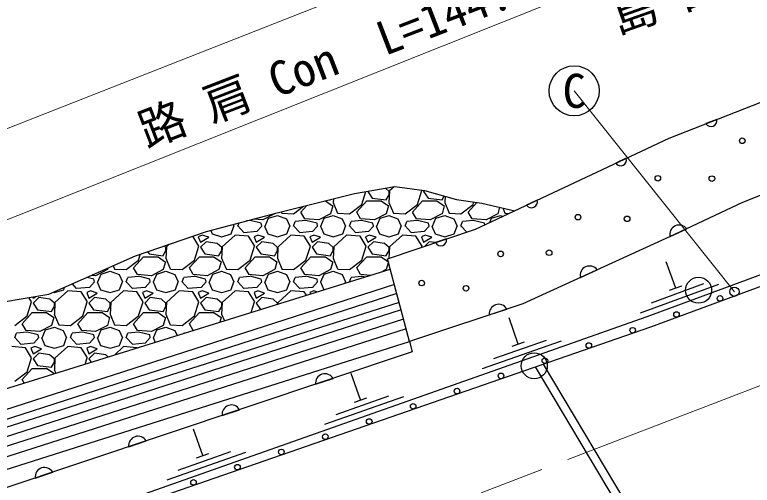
# Model space of a CAD drawing. Units: millimetres, scale not verified. Extents: x 40000 to 680000, y 20000 to 380000.
# Drawn here: x 456870 to 496538, y 289067 to 314361 of the extents above; entities that cross this region are included whole.
import ezdxf
from ezdxf.enums import TextEntityAlignment as Align

# ---------------------------------------------------------------- set-up
doc = ezdxf.new("R2010")
doc.units = ezdxf.units.MM
doc.header["$LTSCALE"] = 1000
doc.linetypes.add('CHAIN', pattern=[18.5, 12, -1.5, 3.5, -1.5])
for name, color, linetype, lineweight in [('M-BGD', 7, 'Continuous', 25), ('M-BGD-EXST', 7, 'Continuous', 25), ('M-BMK', 2, 'CHAIN', 13), ('M-STR-HTXT', 7, 'Continuous', 13)]:
    doc.layers.add(name, color=color, linetype=linetype, lineweight=lineweight)
doc.layers.add('M-BMK-HTXT', color=7, linetype='Continuous')
doc.styles.add('ＭＳ ゴシック', font='')
doc.styles.get('ＭＳ ゴシック').set_extended_font_data('MS Gothic')

msp = doc.modelspace()

# ---------------------------------------------------------------- linework, layer by layer
at = {"layer": 'M-BGD'}
for p, q in [((494630, 308735), (494048, 308506)), ((489763, 306644), (489197, 306378)), ((477272, 305111), (477030, 304890)), ((475530, 304169), (475748, 304851)), ((475859, 304861), (476099, 304501)), ((475872, 304872), (475860, 304860)), ((477005, 304855), (476804, 305031)), ((476852, 304411), (477002, 304681)), ((477029, 304891), (476999, 304261)), ((477000, 304680), (477000, 304860)), ((478530, 304169), (478770, 304919)), ((478775, 304921), (478773, 304925)), ((478859, 304861), (479099, 304501)), ((478907, 304907), (478860, 304860)), ((473543, 304350), (473580, 304350)), ((473579, 304355), (473969, 304085)), ((473803, 304415), (473851, 304409)), ((473852, 304411), (473862, 304429)), ((473996, 304266), (474236, 303696)), ((474008, 304466), (473999, 304261)), ((475259, 303751), (475799, 304351)), ((475800, 304350), (476580, 304350)), ((476101, 304499), (476851, 304409)), ((476579, 304355), (476969, 304085)), ((476996, 304266), (477236, 303696)), ((478259, 303751), (478799, 304351)), ((478800, 304350), (479580, 304350)), ((479101, 304499), (479851, 304409)), ((479579, 304355), (479969, 304085)), ((479852, 304411), (479966, 304616)), ((479996, 304266), (480236, 303696)), ((480015, 304603), (479999, 304261)), ((481259, 303751), (481729, 304272)), ((481530, 304169), (481571, 304295)), ((484968, 304387), (484402, 304120)), ((471870, 303659), (472396, 304065)), ((472259, 303751), (472585, 304112)), ((473971, 304080), (473851, 303660)), ((474870, 303659), (475530, 304169)), ((476971, 304080), (476851, 303660)), ((477870, 303659), (478530, 304169)), ((479971, 304080), (479851, 303660)), ((480870, 303659), (481530, 304169)), ((482952, 304013), (482851, 303660)), ((483118, 303975), (483236, 303696)), ((470850, 303660), (470220, 303330)), ((470520, 303420), (471000, 303570)), ((470857, 303681), (470851, 303660)), ((470999, 303570), (471479, 303390)), ((471205, 303770), (471236, 303696)), ((471239, 303689), (471869, 303659)), ((472475, 303389), (472265, 303749)), ((473850, 303660), (473220, 303330)), ((473520, 303420), (474000, 303570)), ((473999, 303570), (474479, 303390)), ((474239, 303689), (474869, 303659)), ((475475, 303389), (475265, 303749)), ((476850, 303660), (476220, 303330)), ((476520, 303420), (477000, 303570)), ((476999, 303570), (477479, 303390)), ((477239, 303689), (477869, 303659)), ((478475, 303389), (478265, 303749)), ((479850, 303660), (479220, 303330)), ((479520, 303420), (480000, 303570)), ((479999, 303570), (480479, 303390)), ((480239, 303689), (480869, 303659)), ((481475, 303389), (481265, 303749)), ((482850, 303660), (482220, 303330)), ((482520, 303420), (483000, 303570)), ((482999, 303570), (483129, 303521)), ((483239, 303689), (483463, 303678)), ((468620, 303087), (468660, 302999)), ((468869, 303001), (468933, 303170)), ((469531, 303298), (469339, 303278)), ((470129, 303151), (469529, 303301)), ((470219, 303334), (469704, 303375)), ((470160, 302998), (470130, 303148)), ((470339, 303000), (470519, 303420)), ((471480, 303389), (471660, 302999)), ((471869, 303001), (471959, 303241)), ((472531, 303298), (471961, 303238)), ((473219, 303334), (472469, 303394)), ((473129, 303151), (472529, 303301)), ((473160, 302998), (473130, 303148)), ((473339, 303000), (473519, 303420)), ((474480, 303389), (474660, 302999)), ((474869, 303001), (474959, 303241)), ((475531, 303298), (474961, 303238)), ((476219, 303334), (475469, 303394)), ((476129, 303151), (475529, 303301)), ((476160, 302998), (476130, 303148)), ((476339, 303000), (476519, 303420)), ((477480, 303389), (477660, 302999)), ((477869, 303001), (477959, 303241)), ((478531, 303298), (477961, 303238)), ((479219, 303334), (478469, 303394)), ((479129, 303151), (478529, 303301)), ((479160, 302998), (479130, 303148)), ((479339, 303000), (479519, 303420)), ((480480, 303389), (480660, 302999)), ((480869, 303001), (480959, 303241)), ((481531, 303298), (480961, 303238)), ((482219, 303334), (481469, 303394)), ((482129, 303151), (481529, 303301)), ((482148, 303059), (482130, 303148)), ((482419, 303187), (482519, 303420)), ((467409, 302765), (467488, 302581)), ((468509, 302582), (468659, 303002)), ((469199, 302647), (468869, 303007)), ((469889, 302701), (469199, 302641)), ((470159, 303001), (469889, 302701)), ((470308, 303001), (470488, 302581)), ((471509, 302582), (471659, 303002)), ((472199, 302647), (471869, 303007)), ((472889, 302701), (472199, 302641)), ((473159, 303001), (472889, 302701)), ((473308, 303001), (473488, 302581)), ((474509, 302582), (474659, 303002)), ((475199, 302647), (474869, 303007)), ((475889, 302701), (475199, 302641)), ((476159, 303001), (475889, 302701)), ((476308, 303001), (476488, 302581)), ((477509, 302582), (477659, 303002)), ((478199, 302647), (477869, 303007)), ((478889, 302701), (478199, 302641)), ((479159, 303001), (478889, 302701)), ((479308, 303001), (479488, 302581)), ((480509, 302582), (480659, 303002)), ((481180, 302668), (480869, 303007)), ((492116, 302431), (493013, 302853)), ((466775, 301921), (466449, 302456)), ((466739, 302430), (466859, 302130)), ((466950, 302520), (466740, 302430)), ((466860, 302130), (467310, 302400)), ((467311, 302400), (466951, 302520)), ((467489, 302579), (467999, 302429)), ((468001, 302429), (468511, 302579)), ((468720, 302520), (468030, 301890)), ((469440, 302458), (468720, 302518)), ((469775, 301921), (469445, 302461)), ((469739, 302430), (469859, 302130)), ((469950, 302520), (469740, 302430)), ((469860, 302130), (470310, 302400)), ((470311, 302400), (469951, 302520)), ((470489, 302579), (470999, 302429)), ((471001, 302429), (471511, 302579)), ((471720, 302520), (471030, 301890)), ((472440, 302458), (471720, 302518)), ((472775, 301921), (472445, 302461)), ((472739, 302430), (472859, 302130)), ((472950, 302520), (472740, 302430)), ((472860, 302130), (473310, 302400)), ((473311, 302400), (472951, 302520)), ((473489, 302579), (473999, 302429)), ((474001, 302429), (474511, 302579)), ((474720, 302520), (474030, 301890)), ((475440, 302458), (474720, 302518)), ((475775, 301921), (475445, 302461)), ((475739, 302430), (475859, 302130)), ((475950, 302520), (475740, 302430)), ((475860, 302130), (476310, 302400)), ((476311, 302400), (475951, 302520)), ((476489, 302579), (476999, 302429)), ((477001, 302429), (477511, 302579)), ((477720, 302520), (477030, 301890)), ((478440, 302458), (477720, 302518)), ((478775, 301921), (478445, 302461)), ((478739, 302430), (478859, 302130)), ((478950, 302520), (478740, 302430)), ((478860, 302130), (479310, 302400)), ((479311, 302400), (478951, 302520)), ((479489, 302579), (479999, 302429)), ((480101, 302307), (479508, 302109)), ((480001, 302429), (480511, 302579)), ((480720, 302520), (480710, 302511)), ((480730, 302518), (480720, 302518)), ((465005, 301855), (464915, 301934)), ((465029, 301891), (464999, 301261)), ((465175, 302022), (465030, 301890)), ((466530, 301169), (466770, 301919)), ((467160, 302160), (466860, 301860)), ((467762, 302071), (467162, 302161)), ((468005, 301855), (467765, 302065)), ((468029, 301891), (467999, 301261)), ((469530, 301169), (469770, 301919)), ((470160, 302160), (469860, 301860)), ((470762, 302071), (470162, 302161)), ((471005, 301855), (470765, 302065)), ((471029, 301891), (470999, 301261)), ((472530, 301169), (472770, 301919)), ((473160, 302160), (472860, 301860)), ((473762, 302071), (473162, 302161)), ((474005, 301855), (473765, 302065)), ((474029, 301891), (473999, 301261)), ((475530, 301169), (475770, 301919)), ((476160, 302160), (475860, 301860)), ((476762, 302071), (476162, 302161)), ((477005, 301855), (476765, 302065)), ((477029, 301891), (476999, 301269)), ((478750, 301855), (478770, 301919)), ((479160, 302160), (478908, 301908)), ((479509, 302109), (479162, 302161)), ((463530, 301169), (463636, 301499)), ((464015, 301628), (464099, 301501)), ((464100, 301499), (464851, 301409)), ((464852, 301411), (465002, 301681)), ((465000, 301680), (465000, 301860)), ((466859, 301861), (467099, 301501)), ((467100, 301499), (467851, 301409)), ((467852, 301411), (468002, 301681)), ((468000, 301680), (468000, 301860)), ((469859, 301861), (470099, 301501)), ((470101, 301499), (470851, 301409)), ((470852, 301411), (471002, 301681)), ((471000, 301680), (471000, 301860)), ((472859, 301861), (473099, 301501)), ((473101, 301499), (473851, 301409)), ((473852, 301411), (474002, 301681)), ((474000, 301680), (474000, 301860)), ((475859, 301861), (476099, 301501)), ((476101, 301499), (476851, 301409)), ((476852, 301411), (477002, 301681)), ((477000, 301680), (477000, 301860)), ((462870, 300659), (463530, 301169)), ((463260, 300751), (463800, 301351)), ((463800, 301350), (464580, 301350)), ((464579, 301355), (464969, 301085)), ((464996, 301266), (465236, 300696)), ((465870, 300659), (466530, 301169)), ((466259, 300751), (466799, 301351)), ((466800, 301350), (467580, 301350)), ((467579, 301355), (467969, 301085)), ((467996, 301266), (468236, 300696)), ((468870, 300659), (469530, 301169)), ((469259, 300751), (469799, 301351)), ((469800, 301350), (470580, 301350)), ((470579, 301355), (470969, 301085)), ((470996, 301266), (471236, 300696)), ((471870, 300659), (472530, 301169)), ((472259, 300751), (472799, 301351)), ((472800, 301350), (473580, 301350)), ((473579, 301355), (473969, 301085)), ((473996, 301266), (474236, 300696)), ((474870, 300659), (475530, 301169)), ((475259, 300751), (475799, 301351)), ((475800, 301350), (476580, 301350)), ((476579, 301355), (476969, 301085)), ((461875, 300742), (461851, 300660)), ((462162, 300871), (462236, 300696)), ((463475, 300389), (463265, 300749)), ((464971, 301080), (464851, 300660)), ((466475, 300389), (466265, 300749)), ((467971, 301080), (467851, 300660)), ((469475, 300389), (469265, 300749)), ((470971, 301080), (470851, 300660)), ((472475, 300389), (472265, 300749)), ((473971, 301080), (473851, 300660)), ((475475, 300389), (475265, 300749)), ((476971, 301080), (476851, 300660)), ((492422, 299671), (491903, 301078)), ((461219, 300334), (460997, 300351)), ((461850, 300660), (461220, 300330)), ((461339, 300000), (461519, 300420)), ((461520, 300420), (462000, 300570)), ((461999, 300570), (462479, 300390)), ((462239, 300689), (462869, 300659)), ((462480, 300389), (462660, 299999)), ((463531, 300298), (462961, 300238)), ((464219, 300334), (463469, 300394)), ((464129, 300151), (463529, 300301)), ((464850, 300660), (464220, 300330)), ((464339, 300000), (464519, 300420)), ((464520, 300420), (465000, 300570)), ((464999, 300570), (465479, 300390)), ((465239, 300689), (465869, 300659)), ((465480, 300389), (465660, 299999)), ((466531, 300298), (465961, 300238)), ((467219, 300334), (466469, 300394)), ((467129, 300151), (466529, 300301)), ((467850, 300660), (467220, 300330)), ((467339, 300000), (467519, 300420)), ((467520, 300420), (468000, 300570)), ((467999, 300570), (468479, 300390)), ((468239, 300689), (468869, 300659)), ((468480, 300389), (468660, 299999)), ((469531, 300298), (468961, 300238)), ((470219, 300334), (469469, 300394)), ((470129, 300151), (469529, 300301)), ((470850, 300660), (470220, 300330)), ((470339, 300000), (470519, 300420)), ((470520, 300420), (471000, 300570)), ((470999, 300570), (471479, 300390)), ((471239, 300689), (471869, 300659)), ((471480, 300389), (471660, 299999)), ((472531, 300298), (471961, 300238)), ((473219, 300334), (472469, 300394)), ((473129, 300151), (472529, 300301)), ((473850, 300660), (473220, 300330)), ((473339, 300000), (473519, 300420)), ((473520, 300420), (474000, 300570)), ((473999, 300570), (474479, 300390)), ((474239, 300689), (474869, 300659)), ((474480, 300389), (474660, 299999)), ((475531, 300298), (474961, 300238)), ((475986, 300352), (475469, 300394)), ((475691, 300261), (475529, 300301)), ((476850, 300660), (476669, 300565)), ((487293, 300234), (488195, 300645)), ((461129, 300151), (460757, 300244)), ((461160, 300001), (460890, 299701)), ((461160, 299998), (461130, 300148)), ((461308, 300001), (461488, 299581)), ((462509, 299582), (462659, 300002)), ((462869, 300001), (462959, 300241)), ((463199, 299647), (462869, 300007)), ((464159, 300001), (463890, 299701)), ((464160, 299998), (464130, 300148)), ((464308, 300001), (464488, 299581)), ((465509, 299582), (465659, 300002)), ((465869, 300001), (465959, 300241)), ((466199, 299647), (465869, 300007)), ((467159, 300001), (466889, 299701)), ((467160, 299998), (467130, 300148)), ((467308, 300001), (467488, 299581)), ((468509, 299582), (468659, 300002)), ((468869, 300001), (468959, 300241)), ((469199, 299647), (468869, 300007)), ((470159, 300001), (469889, 299701)), ((470160, 299998), (470130, 300148)), ((470308, 300001), (470488, 299581)), ((471509, 299582), (471659, 300002)), ((471869, 300001), (471959, 300241)), ((472199, 299647), (471869, 300007)), ((473159, 300001), (472889, 299701)), ((473160, 299998), (473130, 300148)), ((473308, 300001), (473488, 299581)), ((474634, 299931), (474659, 300002)), ((474871, 300005), (474869, 300007)), ((474871, 300005), (474959, 300241)), ((491119, 298870), (493933, 299908)), ((459001, 299429), (459511, 299579)), ((459720, 299520), (459030, 298890)), ((459509, 299582), (459554, 299708)), ((460440, 299458), (459720, 299518)), ((460199, 299647), (459973, 299894)), ((460889, 299701), (460199, 299641)), ((460950, 299520), (460740, 299430)), ((461311, 299400), (460951, 299520)), ((461489, 299579), (461999, 299429)), ((462001, 299429), (462511, 299579)), ((462720, 299520), (462030, 298890)), ((463440, 299458), (462720, 299518)), ((463889, 299701), (463199, 299641)), ((463950, 299520), (463740, 299430)), ((464311, 299400), (463951, 299520)), ((464489, 299579), (464999, 299429)), ((465001, 299429), (465511, 299579)), ((465720, 299520), (465030, 298890)), ((466440, 299458), (465720, 299518)), ((466889, 299701), (466199, 299641)), ((466950, 299520), (466740, 299430)), ((467311, 299400), (466951, 299520)), ((467489, 299579), (467999, 299429)), ((468001, 299429), (468511, 299579)), ((468720, 299520), (468030, 298890)), ((469440, 299458), (468720, 299518)), ((469889, 299701), (469199, 299641)), ((469950, 299520), (469740, 299430)), ((470311, 299400), (469951, 299520)), ((470489, 299579), (470999, 299429)), ((471001, 299429), (471511, 299579)), ((471720, 299520), (471030, 298890)), ((472440, 299458), (471720, 299518)), ((472889, 299701), (472199, 299641)), ((472950, 299520), (472740, 299430)), ((473126, 299462), (472951, 299520)), ((473489, 299579), (473495, 299577)), ((490519, 298329), (494741, 299886)), ((492094, 299549), (492751, 299792)), ((457775, 298921), (457634, 299153)), ((457836, 299186), (457859, 299130)), ((457860, 299130), (457998, 299213)), ((458160, 299160), (457860, 298860)), ((458762, 299071), (458162, 299161)), ((458956, 299441), (458999, 299429)), ((460775, 298921), (460445, 299461)), ((460739, 299430), (460859, 299130)), ((460860, 299130), (461310, 299400)), ((461160, 299160), (460860, 298860)), ((461762, 299071), (461162, 299161)), ((463775, 298921), (463445, 299461)), ((463739, 299430), (463859, 299130)), ((463860, 299130), (464310, 299400)), ((464160, 299160), (463860, 298860)), ((464762, 299071), (464162, 299161)), ((466775, 298921), (466445, 299461)), ((466739, 299430), (466859, 299130)), ((466860, 299130), (467310, 299400)), ((467160, 299160), (466860, 298860)), ((467762, 299071), (467162, 299161)), ((469775, 298921), (469445, 299461)), ((469739, 299430), (469859, 299130)), ((469860, 299130), (470310, 299400)), ((470160, 299160), (469860, 298860)), ((470762, 299071), (470162, 299161)), ((472554, 299284), (472445, 299461)), ((472739, 299430), (472770, 299351)), ((457530, 298169), (457770, 298919)), ((457859, 298861), (458099, 298501)), ((459005, 298855), (458765, 299065)), ((459029, 298891), (458999, 298261)), ((459000, 298680), (459000, 298860)), ((460530, 298169), (460770, 298919)), ((460859, 298861), (461099, 298501)), ((462005, 298855), (461765, 299065)), ((462029, 298891), (461999, 298261)), ((462000, 298680), (462000, 298860)), ((463530, 298169), (463770, 298919)), ((463859, 298861), (464099, 298501)), ((465005, 298855), (464765, 299065)), ((465029, 298891), (464999, 298261)), ((465000, 298680), (465000, 298860)), ((466530, 298169), (466770, 298919)), ((466859, 298861), (467099, 298501)), ((468005, 298855), (467765, 299065)), ((468029, 298891), (467999, 298261)), ((468000, 298680), (468000, 298860)), ((469592, 298362), (469770, 298919)), ((469859, 298861), (470089, 298516)), ((471005, 298855), (470765, 299065)), ((471000, 298800), (471000, 298860)), ((471029, 298891), (471025, 298808)), ((457260, 297751), (457800, 298351)), ((457800, 298350), (458580, 298350)), ((458100, 298499), (458850, 298409)), ((458579, 298355), (458969, 298085)), ((458851, 298411), (459001, 298681)), ((460260, 297751), (460800, 298351)), ((460800, 298350), (461580, 298350)), ((461100, 298499), (461850, 298409)), ((461579, 298355), (461969, 298085)), ((461852, 298411), (462002, 298681)), ((463259, 297751), (463799, 298351)), ((463800, 298350), (464580, 298350)), ((464100, 298499), (464850, 298409)), ((464579, 298355), (464969, 298085)), ((464852, 298411), (465002, 298681)), ((466259, 297751), (466799, 298351)), ((466800, 298350), (467580, 298350)), ((467100, 298499), (467850, 298409)), ((467579, 298355), (467969, 298085)), ((467852, 298411), (468002, 298681)), ((482395, 298226), (483336, 298539)), ((456870, 297659), (457530, 298169)), ((458971, 298080), (458851, 297660)), ((458996, 298266), (459236, 297696)), ((459870, 297659), (460530, 298169)), ((461971, 298080), (461851, 297660)), ((461996, 298266), (462236, 297696)), ((462870, 297659), (463530, 298169)), ((464971, 298080), (464851, 297660)), ((464996, 298266), (465236, 297696)), ((465870, 297659), (466530, 298169)), ((467971, 298080), (467901, 297836)), ((467996, 298266), (468145, 297911)), ((483956, 296654), (483457, 298068)), ((457475, 297389), (457265, 297749)), ((458850, 297660), (458220, 297330)), ((458520, 297420), (459000, 297570)), ((458999, 297570), (459479, 297390)), ((459239, 297689), (459869, 297659)), ((460475, 297389), (460265, 297749)), ((461850, 297660), (461220, 297330)), ((461520, 297420), (462000, 297570)), ((461999, 297570), (462479, 297390)), ((462239, 297689), (462869, 297659)), ((463475, 297389), (463265, 297749)), ((464850, 297660), (464220, 297330)), ((464520, 297420), (465000, 297570)), ((464999, 297570), (465479, 297390)), ((465239, 297689), (465869, 297659)), ((466473, 297391), (466265, 297749)), ((456869, 297001), (456959, 297241)), ((457531, 297298), (456961, 297238)), ((458219, 297333), (457469, 297393)), ((458129, 297151), (457529, 297301)), ((458160, 296998), (458130, 297148)), ((458339, 297000), (458519, 297420)), ((459480, 297389), (459660, 296999)), ((459869, 297001), (459959, 297241)), ((460531, 297298), (459961, 297238)), ((461219, 297334), (460469, 297394)), ((461129, 297151), (460529, 297301)), ((461160, 296998), (461130, 297148)), ((461339, 297000), (461519, 297420)), ((462480, 297389), (462660, 296999)), ((462869, 297001), (462959, 297241)), ((463531, 297298), (462961, 297238)), ((464219, 297334), (463469, 297394)), ((464129, 297151), (463529, 297301)), ((464160, 296998), (464130, 297148)), ((464339, 297000), (464519, 297420)), ((465480, 297389), (465604, 297120)), ((465955, 297230), (465959, 297241)), ((465993, 297242), (465961, 297238)), ((466479, 297393), (466469, 297394)), ((457199, 296647), (456869, 297007)), ((458160, 297001), (457890, 296701)), ((458308, 297001), (458488, 296581)), ((459509, 296582), (459659, 297002)), ((460199, 296647), (459869, 297007)), ((461160, 297001), (460890, 296701)), ((461308, 297001), (461488, 296581)), ((462509, 296582), (462659, 297002)), ((463199, 296647), (462869, 297007)), ((464159, 297001), (463889, 296701)), ((464308, 297001), (464415, 296750)), ((482034, 295339), (486278, 296837)), ((482642, 295872), (485471, 296870)), ((483626, 296537), (484287, 296770)), ((457440, 296458), (456720, 296518)), ((457889, 296701), (457199, 296641)), ((457775, 295921), (457445, 296461)), ((457739, 296430), (457859, 296130)), ((457950, 296520), (457740, 296430)), ((457860, 296130), (458310, 296400)), ((458311, 296400), (457951, 296520)), ((458489, 296579), (458999, 296429)), ((459001, 296429), (459511, 296579)), ((459720, 296520), (459030, 295890)), ((460440, 296458), (459720, 296518)), ((460889, 296701), (460199, 296641)), ((460775, 295921), (460445, 296461)), ((460739, 296430), (460859, 296130)), ((460950, 296520), (460740, 296430)), ((460860, 296130), (461310, 296400)), ((461311, 296400), (460951, 296520)), ((461489, 296579), (461999, 296429)), ((462001, 296429), (462511, 296579)), ((462720, 296520), (462226, 296069)), ((463440, 296458), (462720, 296518)), ((463889, 296701), (463199, 296641)), ((463452, 296450), (463445, 296461)), ((458160, 296160), (457860, 295860)), ((458762, 296071), (458162, 296161)), ((459005, 295855), (458765, 296065)), ((461160, 296160), (460860, 295860)), ((461762, 296071), (461162, 296161)), ((461883, 295962), (461765, 296065)), ((457530, 295169), (457770, 295919)), ((457859, 295861), (458099, 295501)), ((458852, 295411), (459002, 295681)), ((459029, 295891), (458999, 295261)), ((459000, 295680), (459000, 295860)), ((460662, 295582), (460770, 295919)), ((460859, 295861), (460979, 295681)), ((491018, 286011), (485315, 295581)), ((456870, 294659), (457530, 295169)), ((457260, 294751), (457800, 295351)), ((457800, 295350), (458580, 295350)), ((458100, 295499), (458850, 295409)), ((458579, 295355), (458969, 295085)), ((458996, 295266), (459071, 295087)), ((490596, 285840), (484880, 295431)), ((457375, 294559), (457265, 294749)), ((458971, 295080), (458964, 295053)), ((473051, 294493), (473991, 294807)), ((475469, 293659), (474970, 295073)), ((473547, 292344), (477791, 293842)), ((474155, 292877), (476984, 293875)), ((475139, 293542), (475800, 293775)), ((468024, 292813), (468964, 293127)), ((466982, 290664), (466483, 292078)), ((462998, 291132), (463938, 291446)), ((465060, 289349), (469304, 290847)), ((465668, 289882), (468497, 290880)), ((466652, 290547), (467312, 290780)), ((457971, 289452), (458911, 289766))]:
    msp.add_line(p, q, dxfattribs=at)
for points in [[(443307, 281265), (462929, 288279), (490884, 298144), (521096, 309286), (538628, 315751), (545269, 318570), (555211, 323189), (559599, 325323)], [(443670, 281028), (463102, 287890), (491086, 297579), (521303, 308723), (538849, 315193), (545512, 318021), (555469, 322647), (559867, 324787)], [(429801, 285586), (432879, 285168), (434177, 285021), (437114, 285058), (440510, 285425), (443924, 286085), (448869, 287528), (478098, 296797), (476928, 301245), (481655, 302827), (492064, 307727), (523940, 320241)], [(523940, 320241), (525699, 316122), (496017, 304266), (492095, 302421), (484201, 298826), (478098, 296797), (478253, 296232), (442658, 284332)], [(430214, 289802), (430571, 290298), (440949, 294741), (446070, 296650), (450166, 297820), (453589, 298483), (458710, 299331), (463363, 301406), (467184, 302706), (470978, 303713), (475144, 304747), (477319, 305119), (478911, 304907), (480633, 304433), (481991, 304233), (483774, 303825)], [(411990, 292711), (428792, 289922), (428575, 285080), (429756, 285129), (430214, 289802), (439937, 289923), (445192, 290766), (477062, 300687)], [(477291, 299867), (448740, 290659), (446406, 289898), (443338, 289273), (439931, 288853), (437930, 288634), (435093, 288526), (432215, 288580), (430114, 288786)], [(477418, 299382), (448894, 290183), (446534, 289413), (443419, 288780), (439988, 288356), (437967, 288135), (435098, 288025), (432186, 288080), (430066, 288288)], [(477545, 298898), (449032, 289839), (446637, 289063), (443504, 288374), (440046, 287859), (438004, 287636), (435103, 287525), (432156, 287581), (430017, 287790)], [(477651, 298496), (449193, 289358), (446795, 288662), (443616, 287898), (440104, 287363), (438050, 287068), (435108, 286971), (431716, 286980), (429955, 287161)], [(477783, 297992), (449562, 288971), (446868, 288152), (443669, 287336), (440123, 286762), (438024, 286533), (435860, 286385), (431872, 286399), (429895, 286548)], [(477921, 297470), (449481, 288376), (447020, 287573), (443512, 286864), (440233, 286273), (438103, 286006), (435017, 285790), (431682, 285811), (429841, 286000)]]:
    msp.add_lwpolyline(points, dxfattribs=at)
for centre, radius in [((496000, 307586), 150), ((491462, 305572), 150), ((494367, 305551), 150), ((487164, 303480), 150), ((489808, 303389), 150), ((483003, 301505), 150), ((485612, 301569), 150), ((478759, 299935), 150), ((493653, 299552), 700), ((481144, 299658), 150), ((494808, 299111), 150), ((492462, 298246), 150), ((490110, 297400), 150), ((487748, 296582), 150), ((484813, 295490), 700), ((485385, 295764), 150), ((483023, 294946), 150), ((480660, 294128), 150), ((478298, 293310), 150), ((475936, 292492), 150), ((473573, 291674), 150), ((471211, 290856), 150), ((468848, 290039), 150), ((466486, 289221), 150)]:
    msp.add_circle(centre, radius, dxfattribs=at)
for centre, radius, start, end in [((494319, 308671), 318, 211.3252, 11.5429), ((489457, 306560), 318, 215.1007, 15.3184), ((484662, 304303), 318, 215.1007, 15.3184), ((492606, 302553), 505, 36.3585, 194.0167), ((479787, 302260), 318, 208.3964, 8.6142), ((487784, 300350), 505, 35.6533, 193.3115), ((482896, 298289), 505, 29.5619, 187.2201), ((473552, 294557), 505, 29.6565, 187.3147), ((468525, 292877), 505, 29.6565, 187.3147), ((463499, 291197), 505, 29.6565, 187.3147), ((458472, 289516), 505, 29.6565, 187.3147)]:
    msp.add_arc(centre, radius, start, end, dxfattribs=at)
at = {"layer": 'M-BGD-EXST'}
for centre, radius in [((486959, 310272), 1350), ((495578, 299473), 250)]:
    msp.add_circle(centre, radius, dxfattribs=at)
at = {"layer": 'M-BMK'}
msp.add_lwpolyline([(372597, 279010), (380343, 276757), (385441, 275382), (388796, 274644), (394522, 273415), (400340, 272656), (406663, 272066), (411849, 271813), (418605, 271895), (424008, 272292), (429989, 272994), (437407, 274184), (443347, 275382), (448790, 276733), (454509, 278466), (461284, 280750), (465797, 282444), (469357, 283810), (499077, 295244), (524659, 305026), (550138, 315002), (554309, 316839), (559542, 319390), (561927, 320673)], dxfattribs=at)
at = {"layer": 'M-STR-HTXT'}
msp.add_line((495578, 299473), (486959, 310272), dxfattribs=at)
for points in [[(424337, 299320), (431271, 300328), (433933, 300885), (437376, 301639), (442502, 303071), (447184, 304615), (549950, 344986)], [(551747, 341346), (453735, 302256), (445618, 299468), (440675, 298005), (436610, 296939), (433635, 296394), (431825, 295998), (429222, 295700), (423924, 295407)]]:
    msp.add_lwpolyline(points, dxfattribs=at)

# ---------------------------------------------------------------- texts
at = {"layer": 'M-BGD-EXST', "style": 'ＭＳ ゴシック'}
msp.add_text('C', height=1833, dxfattribs=at).set_placement((486959, 310272), align=Align.MIDDLE_CENTER)
at = {"layer": 'M-BMK-HTXT', "style": 'ＭＳ ゴシック'}
msp.add_text('島 田 川', height=1833, rotation=19.391, dxfattribs=at).set_placement((493710, 315836), align=Align.MIDDLE_CENTER)
at = {"layer": 'M-STR-HTXT', "style": 'ＭＳ ゴシック'}
msp.add_text('路 肩 Con  L=144.0', height=1833, rotation=21.103, dxfattribs=at).set_placement((474637, 310721), align=Align.BOTTOM_CENTER)

doc.saveas('drawing.dxf')
